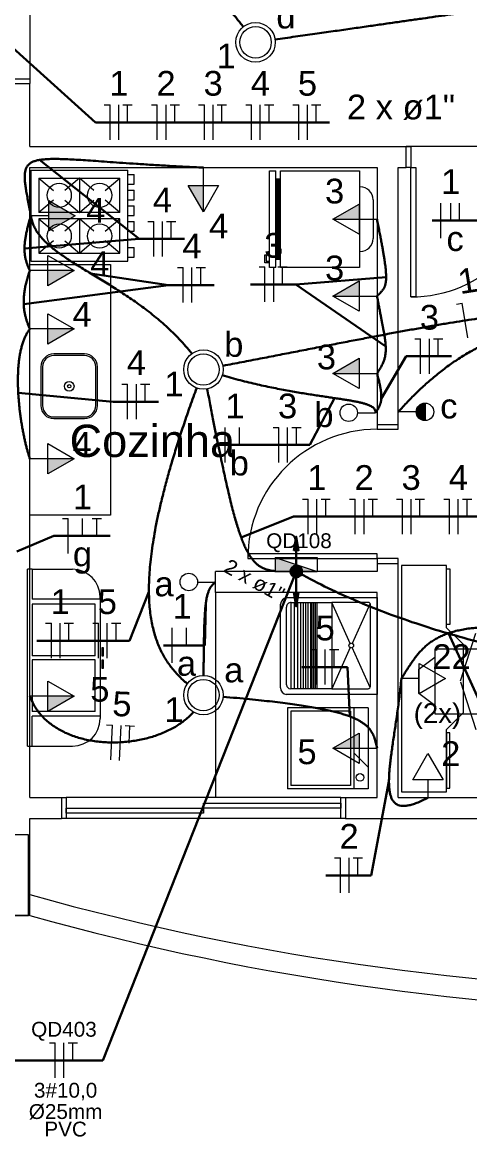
# Model space of a CAD drawing. Header units: inches. Extents: x -3 to 923, y -103 to 154.
# Drawn here: x 180.73 to 183.92, y 20.95 to 28.91 of the extents above; entities that cross this region are included whole.
import ezdxf
from ezdxf.enums import TextEntityAlignment as Align

# ---------------------------------------------------------------- set-up
doc = ezdxf.new("R2010")
doc.units = ezdxf.units.IN
doc.header["$LTSCALE"] = 10
doc.header["$MEASUREMENT"] = 0
for name, color, linetype, lineweight in [('BASE', 8, 'Continuous', 5), ('EL-Condutos', 4, 'Continuous', 30), ('EL-Fios', 9, 'Continuous', 20), ('EL-Pontos', 9, 'Continuous', 20), ('EL-Textos condutos', 7, 'Continuous', 20), ('EL-Textos fios', 2, 'Continuous', 30), ('EL-Textos pontos', 2, 'Continuous', 30), ('MOVEIS', 9, 'Continuous', 20), ('P-SIMBOL', 5, 'Continuous', 20), ('TEXTO', 2, 'Continuous', 20)]:
    doc.layers.add(name, color=color, linetype=linetype, lineweight=lineweight)
doc.styles.add('Arial', font='arial.ttf')
doc.dimstyles.get("Standard").update_dxf_attribs({"dimtxt": 0.18, "dimasz": 0.18, "dimexe": 0.18, "dimexo": 0.0625, "dimgap": 0.09, "dimtad": 0, "dimtih": 1, "dimtoh": 1, "dimdec": 4, "dimzin": 0, "dimdsep": 46, "dimtxsty": 'Standard', "dimcen": 0.09, "dimadec": 0, "dimazin": 0, "dimtfac": 1, "dimtdec": 4, "dimtofl": 0, "dimtmove": 0, "dimatfit": 3, "dimfxl": 0, "dimtolj": 1, "dimtzin": 0, "dimarcsym": 0})

msp = doc.modelspace()

# ---------------------------------------------------------------- hatches: boundary and pattern name
at = {"layer": 'P-SIMBOL', "linetype": 'Continuous'}
for points in [[(182.0205, 27.7443), (182.0205, 27.5568), (181.9123, 27.7443)], [(180.9153, 27.4208), (181.1028, 27.529), (180.9153, 27.6373)], [(183.1328, 27.504), (182.9453, 27.504), (183.1328, 27.6123)], [(180.9083, 27.1371), (181.0958, 27.1371), (180.9083, 27.0289)], [(183.1328, 26.955), (182.9453, 26.955), (183.1328, 27.0633)], [(180.9083, 26.7204), (181.0958, 26.7204), (180.9083, 26.6121)], [(183.1328, 26.4028), (182.9453, 26.4028), (183.1328, 26.5111)], [(183.6037, 26.1903), (183.6037, 26.1278), (183.5412, 26.1278), (183.5417, 26.1375), (183.5472, 26.1545), (183.5532, 26.165), (183.5602, 26.173), (183.5707, 26.181), (183.5837, 26.1871), (183.5967, 26.19), (183.6037, 26.1898)], [(183.6037, 26.0653), (183.6037, 26.1278), (183.5412, 26.1278), (183.5417, 26.1182), (183.5472, 26.1012), (183.5532, 26.0907), (183.5602, 26.0827), (183.5707, 26.0747), (183.5837, 26.0686), (183.5967, 26.0657), (183.6037, 26.0659)], [(180.9083, 25.7936), (181.0958, 25.7936), (180.9083, 25.6853)], [(182.5333, 25.0876), (182.5333, 24.9878), (182.8342, 24.9878)], [(180.9083, 24.0965), (181.0958, 24.0965), (180.9083, 23.9882)], [(183.1328, 23.7253), (182.9453, 23.7253), (183.1328, 23.8335)]]:
    msp.add_hatch(color=256, dxfattribs=at).paths.add_polyline_path(points)

# ---------------------------------------------------------------- linework, layer by layer
at = {"layer": 'BASE'}
for p, q in [((180.7803, 29.4648), (180.7803, 28.4723)), ((180.6303, 28.4723), (180.7803, 28.4723)), ((180.7803, 28.0223), (180.7803, 28.4723)), ((180.7803, 28.0223), (183.4688, 28.0223)), ((184.4608, 28.0223), (183.4688, 28.0223)), ((183.4688, 27.8723), (183.4688, 28.0223)), ((180.7803, 27.8723), (183.2608, 27.8723)), ((180.7803, 23.3728), (180.7803, 27.8723)), ((183.2608, 27.8723), (183.2608, 26.0378)), ((183.4108, 27.8723), (183.4688, 27.8723)), ((183.4108, 26.0378), (183.4108, 27.8723)), ((183.2608, 26.0378), (183.4108, 26.0378)), ((183.2608, 25.0458), (183.2608, 24.9878)), ((183.2608, 25.0458), (183.4108, 25.0458)), ((183.4108, 23.3728), (183.4108, 25.0458)), ((183.2608, 24.9878), (182.1073, 24.9878)), ((182.1073, 24.8378), (182.1073, 24.9878)), ((182.1073, 24.8378), (182.1073, 23.3728)), ((183.2608, 24.8378), (182.1073, 24.8378)), ((183.2608, 23.3728), (183.2608, 24.8378)), ((180.7803, 23.3728), (181.0053, 23.3728)), ((181.0053, 23.3728), (181.0053, 23.2228)), ((183.0358, 23.3728), (183.2608, 23.3728)), ((183.0358, 23.3728), (183.0358, 23.2228)), ((183.4108, 23.3728), (184.0108, 23.3728)), ((180.7803, 22.5303), (180.7803, 23.2228)), ((180.7803, 23.2228), (181.0053, 23.2228)), ((183.0358, 23.2228), (184.0108, 23.2228)), ((180.7803, 22.5303), (180.4633, 22.5303))]:
    msp.add_line(p, q, dxfattribs=at)
at = {"layer": 'BASE', "linetype": 'Continuous'}
for p, q in [((183.0013, 23.3728), (181.0398, 23.3728)), ((183.0013, 23.2228), (181.0398, 23.2228))]:
    msp.add_line(p, q, dxfattribs=at)
for points in [[(180.6303, 28.4723), (180.6303, 28.5068), (180.7803, 28.5068), (180.7803, 28.4723)], [(183.4688, 28.0223), (183.5033, 28.0223), (183.5033, 27.8723), (183.4688, 27.8723)], [(183.2608, 26.0378), (183.2608, 26.0033), (183.4108, 26.0033), (183.4108, 26.0378)], [(183.4108, 25.0458), (183.4108, 25.0803), (183.2608, 25.0803), (183.2608, 25.0458)], [(181.0053, 23.3728), (181.0398, 23.3728), (181.0398, 23.2228), (181.0053, 23.2228)], [(183.0358, 23.2228), (183.0013, 23.2228), (183.0013, 23.3728), (183.0358, 23.3728)]]:
    msp.add_lwpolyline(points, dxfattribs=at)
for points in [[(183.5033, 27.8723), (183.5378, 27.8723), (183.5378, 26.9493), (183.5033, 26.9493), (183.5033, 27.8723), (183.5033, 27.8723)], [(183.2608, 25.0803), (183.2608, 25.1148), (182.3378, 25.1148), (182.3378, 25.0803), (183.2608, 25.0803), (183.2608, 25.0803)], [(183.0013, 23.2978), (182.0208, 23.2978), (182.0208, 23.3323), (183.0013, 23.3323), (183.0013, 23.2978), (183.0013, 23.2978)], [(182.0208, 23.2628), (181.0398, 23.2628), (181.0398, 23.2978), (182.0208, 23.2978), (182.0208, 23.2628), (182.0208, 23.2628)]]:
    msp.add_lwpolyline(points, close=True, dxfattribs=at)
at = {"layer": 'BASE'}
msp.add_lwpolyline([(180.6308, 22.5303), (180.7003, 22.5303), (180.7693, 22.5303), (180.7693, 22.8188), (180.7693, 23.1073), (180.7003, 23.1073), (180.6308, 23.1073), (180.6308, 22.8188), (180.6308, 22.5303), (180.6308, 22.5303)], close=True, dxfattribs=at)
at = {"layer": 'BASE', "linetype": 'Continuous'}
for centre, start, end in [((183.5033, 27.8723), 270, 0), ((183.2608, 25.0803), 90, 180)]:
    msp.add_arc(centre, 0.923, start, end, dxfattribs=at)
at = {"layer": 'BASE'}
for centre, radius in [((185.8223, 40.6958), 18.7078), ((185.8223, 40.5463), 18.708)]:
    msp.add_arc(centre, radius, 254.364, 285.636, dxfattribs=at)
at = {"layer": 'EL-Condutos'}
for q in [(182.6838, 25.2378), (182.6838, 24.7378)]:
    msp.add_line((182.6838, 24.9878), q, dxfattribs=at)
at = {"layer": 'EL-Condutos', "const_width": 0.0417}
msp.add_lwpolyline([(182.7046, 24.9878, 1), (182.6629, 24.9878, 1)], format="xyb", close=True, dxfattribs=at)
msp.add_lwpolyline([(182.7046, 24.9878, 1), (182.6629, 24.9878, 1)], format="xyb", close=True, dxfattribs=at)
at = {"layer": 'EL-Condutos'}
msp.add_circle((182.6838, 24.9878), 0.0417, dxfattribs=at)
msp.add_circle((182.6838, 24.9878), 0.0417, dxfattribs=at)
at = {"layer": 'EL-Condutos', "linetype": 'Continuous'}
for points in [[(182.3053, 28.8776), (182.2827, 28.9061), (182.2613, 28.933), (182.2411, 28.9585), (182.2219, 28.9826), (182.2037, 29.0056), (182.1863, 29.0275), (182.1696, 29.0485), (182.1536, 29.0687), (182.1381, 29.0882), (182.1231, 29.1071), (182.1085, 29.1255), (182.0941, 29.1437), (182.0799, 29.1616), (182.0657, 29.1795), (182.0515, 29.1973), (182.0372, 29.2154), (182.0226, 29.2337), (182.0077, 29.2525), (181.9924, 29.2717), (181.9766, 29.2917), (181.9602, 29.3124), (181.943, 29.334), (181.9251, 29.3566), (181.9062, 29.3803), (181.8864, 29.4053), (181.8654, 29.4317), (181.8433, 29.4596), (181.8198, 29.4892), (181.795, 29.5204), (181.7687, 29.5536)], [(182.5308, 28.7867), (182.678, 28.8077), (182.8163, 28.8274), (182.9463, 28.8459), (183.0687, 28.8634), (183.1841, 28.8798), (183.2931, 28.8954), (183.3963, 28.9101), (183.4945, 28.9241), (183.5883, 28.9375), (183.6782, 28.9503), (183.7649, 28.9626), (183.8491, 28.9746), (183.9314, 28.9864), (184.0124, 28.9979), (184.0928, 29.0094), (184.1731, 29.0208), (184.2542, 29.0324), (184.3364, 29.0441), (184.4206, 29.0561), (184.5074, 29.0685), (184.5973, 29.0813), (184.691, 29.0947), (184.7892, 29.1087), (184.8925, 29.1234), (185.0015, 29.1389), (185.1169, 29.1554), (185.2392, 29.1728), (185.3692, 29.1913), (185.5075, 29.2111), (185.6547, 29.232)], [(180.7873, 27.529), (180.7775, 27.581), (180.7683, 27.6286), (180.7602, 27.6721), (180.7533, 27.7115), (180.748, 27.747), (180.7446, 27.7789), (180.7434, 27.8072), (180.7447, 27.8322), (180.7488, 27.8539), (180.756, 27.8727), (180.7666, 27.8886), (180.781, 27.9019), (180.7993, 27.9126), (180.822, 27.9209), (180.8493, 27.9271), (180.8815, 27.9313), (180.919, 27.9336), (180.962, 27.9343), (181.0109, 27.9334), (181.0659, 27.9312), (181.1273, 27.9278), (181.1955, 27.9234), (181.2707, 27.9182), (181.3533, 27.9123), (181.4436, 27.9059), (181.5418, 27.8992), (181.6484, 27.8923), (181.7634, 27.8854), (181.8874, 27.8787), (182.0205, 27.8723)], [(180.7803, 27.1371), (180.7753, 27.1477), (180.7707, 27.1581), (180.7664, 27.1684), (180.7625, 27.1786), (180.7588, 27.1888), (180.7555, 27.199), (180.7526, 27.2091), (180.75, 27.2194), (180.7477, 27.2297), (180.7458, 27.2401), (180.7443, 27.2507), (180.7431, 27.2615), (180.7423, 27.2725), (180.7418, 27.2838), (180.7418, 27.2954), (180.7421, 27.3074), (180.7427, 27.3197), (180.7438, 27.3324), (180.7452, 27.3455), (180.747, 27.3591), (180.7492, 27.3732), (180.7518, 27.3879), (180.7548, 27.4032), (180.7582, 27.419), (180.762, 27.4355), (180.7663, 27.4527), (180.7709, 27.4706), (180.7759, 27.4893), (180.7814, 27.5087), (180.7873, 27.529)], [(181.9371, 26.5448), (181.8934, 26.5972), (181.8482, 26.6468), (181.8017, 26.694), (181.7541, 26.7389), (181.7057, 26.7814), (181.6566, 26.822), (181.607, 26.8605), (181.5571, 26.8973), (181.5071, 26.9324), (181.4572, 26.9659), (181.4077, 26.9981), (181.3586, 27.029), (181.3103, 27.0588), (181.2628, 27.0876), (181.2164, 27.1156), (181.1714, 27.1429), (181.1278, 27.1696), (181.0859, 27.1959), (181.046, 27.2219), (181.0081, 27.2478), (180.9724, 27.2736), (180.9393, 27.2996), (180.9088, 27.3259), (180.8813, 27.3526), (180.8568, 27.3798), (180.8355, 27.4077), (180.8178, 27.4365), (180.8037, 27.4662), (180.7934, 27.497), (180.7873, 27.529)], [(183.2608, 26.955), (183.269, 26.9626), (183.2767, 26.9698), (183.2838, 26.9769), (183.2904, 26.984), (183.2964, 26.9911), (183.3019, 26.9984), (183.3068, 27.0059), (183.3112, 27.0138), (183.315, 27.0222), (183.3182, 27.0312), (183.3209, 27.041), (183.323, 27.0515), (183.3245, 27.0629), (183.3255, 27.0754), (183.3259, 27.0891), (183.3257, 27.1039), (183.3249, 27.1202), (183.3236, 27.1379), (183.3217, 27.1571), (183.3191, 27.1781), (183.316, 27.2008), (183.3123, 27.2255), (183.308, 27.2521), (183.303, 27.2809), (183.2975, 27.3119), (183.2914, 27.3452), (183.2847, 27.381), (183.2773, 27.4193), (183.2694, 27.4603), (183.2608, 27.504)], [(180.7803, 26.7204), (180.7756, 26.731), (180.771, 26.7418), (180.7667, 26.7526), (180.7626, 26.7637), (180.7588, 26.7748), (180.7552, 26.7862), (180.7519, 26.7977), (180.7488, 26.8094), (180.7461, 26.8213), (180.7437, 26.8334), (180.7415, 26.8457), (180.7397, 26.8583), (180.7383, 26.8711), (180.7372, 26.8841), (180.7365, 26.8974), (180.7362, 26.9111), (180.7363, 26.9249), (180.7368, 26.9391), (180.7378, 26.9537), (180.7391, 26.9685), (180.741, 26.9837), (180.7433, 26.9992), (180.7461, 27.015), (180.7494, 27.0313), (180.7532, 27.0479), (180.7575, 27.0649), (180.7623, 27.0823), (180.7678, 27.1002), (180.7737, 27.1184), (180.7803, 27.1371)], [(183.2608, 26.4028), (183.2701, 26.4167), (183.2785, 26.43), (183.2862, 26.4429), (183.2931, 26.4553), (183.2992, 26.4674), (183.3046, 26.4794), (183.3093, 26.4912), (183.3132, 26.5031), (183.3165, 26.515), (183.3191, 26.5271), (183.3211, 26.5395), (183.3224, 26.5522), (183.3232, 26.5655), (183.3233, 26.5793), (183.3229, 26.5937), (183.3219, 26.6089), (183.3204, 26.625), (183.3183, 26.642), (183.3158, 26.6601), (183.3128, 26.6793), (183.3093, 26.6997), (183.3055, 26.7215), (183.3011, 26.7447), (183.2964, 26.7694), (183.2913, 26.7957), (183.2859, 26.8238), (183.2801, 26.8536), (183.2739, 26.8854), (183.2675, 26.9192), (183.2608, 26.955)], [(182.1614, 26.457), (182.2946, 26.4827), (182.4251, 26.5079), (182.5527, 26.5328), (182.6775, 26.5571), (182.7993, 26.5808), (182.9183, 26.6039), (183.0343, 26.6264), (183.1472, 26.648), (183.2571, 26.6689), (183.364, 26.689), (183.4677, 26.7081), (183.5682, 26.7262), (183.6655, 26.7433), (183.7595, 26.7594), (183.8503, 26.7743), (183.9377, 26.7879), (184.0218, 26.8004), (184.1024, 26.8115), (184.1796, 26.8212), (184.2534, 26.8295), (184.3235, 26.8363), (184.3902, 26.8416), (184.4532, 26.8453), (184.5125, 26.8473), (184.5682, 26.8476), (184.6202, 26.8461), (184.6684, 26.8428), (184.7127, 26.8376), (184.7533, 26.8305), (184.7899, 26.8213)], [(184.7695, 26.7582), (184.709, 26.7596), (184.6497, 26.759), (184.5917, 26.7563), (184.5349, 26.7517), (184.4792, 26.7452), (184.4248, 26.7369), (184.3714, 26.7268), (184.3192, 26.7149), (184.2681, 26.7014), (184.2181, 26.6863), (184.1692, 26.6696), (184.1212, 26.6515), (184.0743, 26.6318), (184.0284, 26.6108), (183.9835, 26.5884), (183.9396, 26.5647), (183.8965, 26.5398), (183.8544, 26.5137), (183.8132, 26.4864), (183.7728, 26.4581), (183.7333, 26.4288), (183.6947, 26.3985), (183.6568, 26.3673), (183.6197, 26.3352), (183.5834, 26.3024), (183.5479, 26.2687), (183.513, 26.2344), (183.4789, 26.1995), (183.4455, 26.1639), (183.4127, 26.1278)], [(180.7803, 25.7936), (180.7731, 25.8153), (180.766, 25.8389), (180.7589, 25.8645), (180.7519, 25.8917), (180.7451, 25.9206), (180.7385, 25.9508), (180.7321, 25.9824), (180.7261, 26.015), (180.7205, 26.0487), (180.7152, 26.0832), (180.7105, 26.1183), (180.7062, 26.1541), (180.7026, 26.1902), (180.6996, 26.2265), (180.6973, 26.2629), (180.6957, 26.2993), (180.6949, 26.3355), (180.6949, 26.3714), (180.6959, 26.4067), (180.6978, 26.4414), (180.7006, 26.4753), (180.7046, 26.5083), (180.7096, 26.5401), (180.7158, 26.5708), (180.7232, 26.6), (180.7319, 26.6278), (180.7419, 26.6538), (180.7533, 26.678), (180.766, 26.7003), (180.7803, 26.7204)], [(182.1546, 26.3888), (182.2198, 26.3705), (182.2836, 26.3536), (182.3458, 26.3381), (182.4065, 26.3238), (182.4655, 26.3107), (182.5228, 26.2988), (182.5783, 26.2878), (182.6321, 26.2778), (182.684, 26.2687), (182.734, 26.2603), (182.782, 26.2526), (182.828, 26.2455), (182.872, 26.2389), (182.9138, 26.2327), (182.9534, 26.2269), (182.9908, 26.2213), (183.0259, 26.2158), (183.0587, 26.2105), (183.0891, 26.2052), (183.117, 26.1997), (183.1425, 26.1941), (183.1653, 26.1882), (183.1856, 26.182), (183.2032, 26.1753), (183.2181, 26.1682), (183.2302, 26.1604), (183.2395, 26.1519), (183.2459, 26.1427), (183.2494, 26.1326), (183.2499, 26.1215)], [(183.2499, 26.1215), (183.2545, 26.1281), (183.2588, 26.1344), (183.2629, 26.1407), (183.2668, 26.1469), (183.2704, 26.153), (183.2737, 26.1591), (183.2768, 26.1653), (183.2796, 26.1715), (183.2821, 26.1778), (183.2843, 26.1843), (183.2863, 26.1909), (183.2879, 26.1978), (183.2893, 26.2049), (183.2903, 26.2124), (183.2911, 26.2201), (183.2915, 26.2283), (183.2916, 26.2368), (183.2913, 26.2458), (183.2908, 26.2553), (183.2899, 26.2653), (183.2886, 26.2759), (183.287, 26.2871), (183.285, 26.2989), (183.2827, 26.3114), (183.28, 26.3246), (183.2769, 26.3386), (183.2735, 26.3534), (183.2696, 26.369), (183.2654, 26.3854), (183.2608, 26.4028)], [(181.9722, 26.2999), (181.9251, 26.1686), (181.8819, 26.0427), (181.8423, 25.9222), (181.8064, 25.8068), (181.7741, 25.6966), (181.7453, 25.5913), (181.7199, 25.4907), (181.6979, 25.3949), (181.6791, 25.3036), (181.6636, 25.2166), (181.6511, 25.1339), (181.6417, 25.0553), (181.6352, 24.9807), (181.6317, 24.9099), (181.6309, 24.8429), (181.6329, 24.7794), (181.6375, 24.7193), (181.6447, 24.6625), (181.6544, 24.6088), (181.6666, 24.5582), (181.6811, 24.5104), (181.6978, 24.4654), (181.7168, 24.4229), (181.7379, 24.3829), (181.761, 24.3453), (181.7861, 24.3098), (181.8131, 24.2764), (181.8419, 24.2449), (181.8724, 24.2152), (181.9046, 24.1871)], [(182.0473, 26.2908), (182.0685, 26.1816), (182.0886, 26.0788), (182.1078, 25.982), (182.1262, 25.8911), (182.1437, 25.806), (182.1606, 25.7263), (182.1767, 25.652), (182.1923, 25.5828), (182.2074, 25.5186), (182.2221, 25.4592), (182.2364, 25.4044), (182.2504, 25.354), (182.2642, 25.3078), (182.2778, 25.2657), (182.2914, 25.2274), (182.3049, 25.1928), (182.3185, 25.1617), (182.3322, 25.1339), (182.3462, 25.1092), (182.3604, 25.0875), (182.375, 25.0685), (182.39, 25.052), (182.4055, 25.038), (182.4215, 25.0261), (182.4382, 25.0163), (182.4556, 25.0082), (182.4738, 25.0019), (182.4928, 24.9969), (182.5127, 24.9933), (182.5336, 24.9907)], [(182.0214, 24.2461), (182.0218, 24.2975), (182.0222, 24.3459), (182.0227, 24.3915), (182.0232, 24.4344), (182.0237, 24.4747), (182.0244, 24.5124), (182.0252, 24.5477), (182.0261, 24.5807), (182.0271, 24.6115), (182.0283, 24.6401), (182.0297, 24.6667), (182.0312, 24.6913), (182.0329, 24.7141), (182.0349, 24.7352), (182.037, 24.7546), (182.0394, 24.7724), (182.0421, 24.7888), (182.045, 24.8038), (182.0482, 24.8176), (182.0517, 24.8301), (182.0556, 24.8416), (182.0597, 24.8522), (182.0642, 24.8618), (182.0691, 24.8707), (182.0744, 24.8788), (182.08, 24.8864), (182.086, 24.8935), (182.0925, 24.9002), (182.0994, 24.9066), (182.1068, 24.9128)], [(187.8298, 23.8206), (187.8334, 23.8622), (187.8151, 23.8988), (187.7758, 23.9309), (187.7166, 23.959), (187.6387, 23.9837), (187.543, 24.0054), (187.4306, 24.0247), (187.3025, 24.0421), (187.1599, 24.058), (187.0039, 24.0731), (186.8353, 24.0879), (186.6555, 24.1028), (186.4653, 24.1184), (186.2658, 24.1351), (186.0582, 24.1536), (185.8434, 24.1743), (185.6226, 24.1978), (185.3968, 24.2245), (185.167, 24.255), (184.9344, 24.2898), (184.7, 24.3294), (184.4648, 24.3743), (184.2299, 24.4251), (183.9964, 24.4822), (183.7653, 24.5463), (183.5378, 24.6177), (183.3148, 24.697), (183.0974, 24.7848), (182.8867, 24.8816), (182.6838, 24.9878)], [(184.7716, 24.5219), (184.6676, 24.5387), (184.57, 24.5531), (184.4784, 24.5651), (184.3927, 24.5748), (184.3126, 24.5822), (184.2379, 24.5874), (184.1683, 24.5904), (184.1036, 24.5914), (184.0435, 24.5904), (183.9879, 24.5875), (183.9364, 24.5826), (183.8889, 24.576), (183.8451, 24.5676), (183.8047, 24.5576), (183.7676, 24.5459), (183.7334, 24.5327), (183.702, 24.5181), (183.6731, 24.502), (183.6464, 24.4845), (183.6218, 24.4658), (183.599, 24.4459), (183.5777, 24.4248), (183.5578, 24.4026), (183.5389, 24.3794), (183.5208, 24.3553), (183.5034, 24.3302), (183.4863, 24.3044), (183.4693, 24.2778), (183.4522, 24.2505), (183.4348, 24.2225)], [(183.6243, 23.3723), (183.5829, 23.3515), (183.5455, 23.3354), (183.5119, 23.3238), (183.482, 23.3167), (183.4556, 23.3137), (183.4325, 23.3149), (183.4126, 23.3201), (183.3957, 23.3291), (183.3815, 23.3418), (183.37, 23.3581), (183.361, 23.3779), (183.3543, 23.4009), (183.3497, 23.4271), (183.3471, 23.4563), (183.3463, 23.4884), (183.3471, 23.5232), (183.3494, 23.5606), (183.353, 23.6005), (183.3577, 23.6428), (183.3633, 23.6872), (183.3697, 23.7338), (183.3768, 23.7822), (183.3842, 23.8324), (183.392, 23.8843), (183.3999, 23.9377), (183.4076, 23.9924), (183.4152, 24.0484), (183.4224, 24.1056), (183.4289, 24.1636), (183.4348, 24.2225)], [(180.7803, 24.0965), (180.7982, 24.0553), (180.8197, 24.0171), (180.8447, 23.9817), (180.8729, 23.9491), (180.904, 23.9194), (180.9379, 23.8924), (180.9742, 23.8681), (181.0128, 23.8466), (181.0534, 23.8277), (181.0958, 23.8114), (181.1397, 23.7977), (181.1849, 23.7866), (181.2312, 23.778), (181.2782, 23.7718), (181.3259, 23.7682), (181.3739, 23.7669), (181.422, 23.768), (181.4699, 23.7715), (181.5175, 23.7773), (181.5645, 23.7853), (181.6106, 23.7956), (181.6556, 23.8081), (181.6993, 23.8228), (181.7415, 23.8396), (181.7818, 23.8585), (181.8201, 23.8794), (181.8562, 23.9024), (181.8897, 23.9274), (181.9204, 23.9544), (181.9482, 23.9832)], [(182.1619, 24.0932), (182.2585, 24.0845), (182.3492, 24.0758), (182.434, 24.0671), (182.5133, 24.0584), (182.5871, 24.0495), (182.6558, 24.0405), (182.7194, 24.0314), (182.7782, 24.0222), (182.8325, 24.0127), (182.8823, 24.0031), (182.9279, 23.9932), (182.9695, 23.983), (183.0073, 23.9726), (183.0415, 23.9618), (183.0723, 23.9507), (183.0999, 23.9392), (183.1244, 23.9273), (183.1462, 23.915), (183.1653, 23.9023), (183.1821, 23.8891), (183.1966, 23.8754), (183.2091, 23.8611), (183.2198, 23.8463), (183.2289, 23.831), (183.2366, 23.815), (183.243, 23.7984), (183.2485, 23.7812), (183.2531, 23.7633), (183.2572, 23.7446), (183.2608, 23.7253)]]:
    msp.add_spline(points, degree=3, dxfattribs=at)
at = {"layer": 'EL-Fios', "color": 5}
for p, q in [((181.3123, 28.3206), (181.354, 28.3206)), ((181.354, 28.0706), (181.354, 28.3206)), ((181.4165, 28.0706), (181.4165, 28.3206)), ((181.4457, 28.3206), (181.5124, 28.3206)), ((181.479, 28.1956), (181.479, 28.3206)), ((181.6491, 28.3206), (181.6908, 28.3206)), ((181.6908, 28.0706), (181.6908, 28.3206)), ((181.7533, 28.0706), (181.7533, 28.3206)), ((181.7825, 28.3206), (181.8492, 28.3206)), ((181.8158, 28.1956), (181.8158, 28.3206)), ((181.9859, 28.3206), (182.0276, 28.3206)), ((182.0276, 28.0706), (182.0276, 28.3206)), ((182.0901, 28.0706), (182.0901, 28.3206)), ((182.1193, 28.3206), (182.1859, 28.3206)), ((182.1526, 28.1956), (182.1526, 28.3206)), ((182.3227, 28.3206), (182.3644, 28.3206)), ((182.3644, 28.0706), (182.3644, 28.3206)), ((182.4269, 28.0706), (182.4269, 28.3206)), ((182.4561, 28.3206), (182.5227, 28.3206)), ((182.4894, 28.1956), (182.4894, 28.3206)), ((182.6595, 28.3206), (182.7012, 28.3206)), ((182.7012, 28.0706), (182.7012, 28.3206)), ((182.7637, 28.0706), (182.7637, 28.3206)), ((182.7929, 28.3206), (182.8595, 28.3206)), ((182.8262, 28.1956), (182.8262, 28.3206)), ((183.7171, 27.3686), (183.7171, 27.6186)), ((183.7877, 27.4936), (183.7877, 27.6186)), ((183.8502, 27.4936), (183.8502, 27.6186)), ((181.6235, 27.4878), (181.6651, 27.4878)), ((181.6235, 27.4878), (181.6651, 27.4878)), ((181.6651, 27.2378), (181.6651, 27.4878)), ((181.6651, 27.2378), (181.6651, 27.4878)), ((181.7276, 27.2378), (181.7276, 27.4878)), ((181.7276, 27.2378), (181.7276, 27.4878)), ((181.7568, 27.4878), (181.8235, 27.4878)), ((181.7568, 27.4878), (181.8235, 27.4878)), ((181.7901, 27.3628), (181.7901, 27.4878)), ((181.7901, 27.3628), (181.7901, 27.4878)), ((181.8343, 27.1586), (181.8759, 27.1586)), ((181.8343, 27.1586), (181.8759, 27.1586)), ((181.8759, 26.9086), (181.8759, 27.1586)), ((181.8759, 26.9086), (181.8759, 27.1586)), ((181.9384, 26.9086), (181.9384, 27.1586)), ((181.9384, 26.9086), (181.9384, 27.1586)), ((181.9676, 27.1586), (182.0343, 27.1586)), ((181.9676, 27.1586), (182.0343, 27.1586)), ((182.0009, 27.0336), (182.0009, 27.1586)), ((182.0009, 27.0336), (182.0009, 27.1586)), ((182.4186, 27.1633), (182.4603, 27.1633)), ((182.4186, 27.1633), (182.4603, 27.1633)), ((182.4603, 26.9133), (182.4603, 27.1633)), ((182.4603, 26.9133), (182.4603, 27.1633)), ((182.5228, 26.9133), (182.5228, 27.1633)), ((182.5228, 26.9133), (182.5228, 27.1633)), ((182.552, 27.1633), (182.6186, 27.1633)), ((182.552, 27.1633), (182.6186, 27.1633)), ((182.5853, 27.0383), (182.5853, 27.1633)), ((182.5853, 27.0383), (182.5853, 27.1633)), ((183.8292, 26.8975), (183.8703, 26.904)), ((183.9097, 26.6572), (183.8703, 26.904)), ((183.5311, 26.6497), (183.5727, 26.6497)), ((183.5727, 26.3997), (183.5727, 26.6497)), ((183.6352, 26.3997), (183.6352, 26.6497)), ((183.6644, 26.6497), (183.7311, 26.6497)), ((183.6977, 26.5247), (183.6977, 26.6497)), ((181.437, 26.3257), (181.4787, 26.3257)), ((181.4787, 26.0757), (181.4787, 26.3257)), ((181.5412, 26.0757), (181.5412, 26.3257)), ((181.5703, 26.3257), (181.637, 26.3257)), ((181.6037, 26.2007), (181.6037, 26.3257)), ((182.1752, 25.7664), (182.1752, 26.0164)), ((182.277, 25.8914), (182.277, 26.0164)), ((182.5177, 26.0164), (182.5594, 26.0164)), ((182.5594, 25.7664), (182.5594, 26.0164)), ((182.6219, 25.7664), (182.6219, 26.0164)), ((182.6511, 26.0164), (182.7177, 26.0164)), ((182.6844, 25.8914), (182.6844, 26.0164)), ((182.7272, 25.5054), (182.7689, 25.5054)), ((182.7689, 25.2554), (182.7689, 25.5054)), ((182.8314, 25.2554), (182.8314, 25.5054)), ((182.8606, 25.5054), (182.9272, 25.5054)), ((182.8939, 25.3804), (182.8939, 25.5054)), ((183.064, 25.5054), (183.1057, 25.5054)), ((183.1057, 25.2554), (183.1057, 25.5054)), ((183.1682, 25.2554), (183.1682, 25.5054)), ((183.1974, 25.5054), (183.264, 25.5054)), ((183.2307, 25.3804), (183.2307, 25.5054)), ((183.4008, 25.5054), (183.4425, 25.5054)), ((183.4425, 25.2554), (183.4425, 25.5054)), ((183.505, 25.2554), (183.505, 25.5054)), ((183.5342, 25.5054), (183.6008, 25.5054)), ((183.5675, 25.3804), (183.5675, 25.5054)), ((183.7376, 25.5054), (183.7793, 25.5054)), ((183.7793, 25.2554), (183.7793, 25.5054)), ((183.8418, 25.2554), (183.8418, 25.5054)), ((183.871, 25.5054), (183.9376, 25.5054)), ((183.9043, 25.3804), (183.9043, 25.5054)), ((181.013, 25.3666), (181.0547, 25.3666)), ((181.0547, 25.1166), (181.0547, 25.3666)), ((181.1565, 25.2416), (181.1565, 25.3666)), ((181.225, 25.3666), (181.2917, 25.3666)), ((181.2584, 25.2416), (181.2584, 25.3666)), ((180.8926, 24.6185), (180.9343, 24.6185)), ((180.9343, 24.3685), (180.9343, 24.6185)), ((180.9968, 24.3685), (180.9968, 24.6185)), ((181.026, 24.6185), (181.0926, 24.6185)), ((181.0593, 24.4935), (181.0593, 24.6185)), ((181.2294, 24.6185), (181.2711, 24.6185)), ((181.2711, 24.3685), (181.2711, 24.6185)), ((181.3336, 24.3685), (181.3336, 24.6185)), ((181.3628, 24.6185), (181.4294, 24.6185)), ((181.3961, 24.4935), (181.3961, 24.6185)), ((181.7982, 24.3355), (181.7982, 24.5855)), ((181.9, 24.4605), (181.9, 24.5855)), ((182.7868, 24.4306), (182.8285, 24.4306)), ((182.8285, 24.1806), (182.8285, 24.4306)), ((182.891, 24.1806), (182.891, 24.4306)), ((182.9201, 24.4306), (182.9868, 24.4306)), ((182.9535, 24.3056), (182.9535, 24.4306)), ((181.3282, 23.8932), (181.3698, 23.8913)), ((181.3587, 23.6416), (181.3698, 23.8913)), ((181.4212, 23.6388), (181.4322, 23.8886)), ((181.4614, 23.8873), (181.528, 23.8843)), ((181.4891, 23.7609), (181.4947, 23.8858)), ((182.9571, 22.9427), (182.9988, 22.9427)), ((182.9988, 22.6927), (182.9988, 22.9427)), ((183.0613, 22.6927), (183.0613, 22.9427)), ((183.0904, 22.9427), (183.1571, 22.9427)), ((183.1238, 22.8177), (183.1238, 22.9427)), ((180.9196, 21.6212), (180.9613, 21.6212)), ((180.9613, 21.3712), (180.9613, 21.6212)), ((181.0238, 21.3712), (181.0238, 21.6212)), ((181.053, 21.6212), (181.1196, 21.6212)), ((181.0863, 21.4962), (181.0863, 21.6212))]:
    msp.add_line(p, q, dxfattribs=at)
at = {"layer": 'EL-Pontos', "linetype": 'Continuous'}
msp.add_circle((182.6838, 24.9878), 0.025, dxfattribs=at)
at = {"layer": 'EL-Textos fios', "color": 3}
for p, q in [((178.361, 30.7965), (181.2498, 28.1956)), ((182.922, 28.1956), (181.2498, 28.1956)), ((180.8493, 27.9271), (181.561, 27.3628)), ((184.291, 27.4936), (183.6546, 27.4936)), ((180.7418, 27.2954), (181.561, 27.3628)), ((181.561, 27.3628), (181.886, 27.3628)), ((181.561, 27.3628), (181.886, 27.3628)), ((181.214, 27.1171), (181.7718, 27.0336)), ((183.3259, 27.0891), (182.6811, 27.0383)), ((180.7365, 26.8974), (181.7718, 27.0336)), ((181.7718, 27.0336), (182.0968, 27.0336)), ((181.7718, 27.0336), (182.0968, 27.0336)), ((182.6811, 27.0383), (182.3561, 27.0383)), ((182.6811, 27.0383), (182.3561, 27.0383)), ((183.3229, 26.5937), (182.6811, 27.0383)), ((183.2911, 26.2201), (183.4686, 26.5247)), ((183.4686, 26.5247), (183.7936, 26.5247)), ((180.6973, 26.2629), (181.3745, 26.2007)), ((181.3745, 26.2007), (181.6995, 26.2007)), ((182.9561, 26.2265), (182.7802, 25.8914)), ((182.7802, 25.8914), (182.1127, 25.8914)), ((182.2902, 25.2304), (182.6647, 25.3804)), ((182.6647, 25.3804), (184.3369, 25.3804)), ((180.6863, 25.1316), (180.9505, 25.2416)), ((180.9505, 25.2416), (181.3542, 25.2416)), ((182.6838, 24.9878), (181.3024, 21.4962)), ((181.6309, 24.8416), (181.4919, 24.4935)), ((182.0366, 24.7515), (182.0307, 24.4605)), ((183.7713, 24.5472), (184.0393, 23.9611)), ((181.4919, 24.4935), (180.8301, 24.4935)), ((182.0307, 24.4605), (181.7357, 24.4605)), ((183.0493, 24.3056), (182.7243, 24.3056)), ((183.0677, 23.9525), (183.0493, 24.3056)), ((183.3463, 23.4884), (183.2196, 22.8177)), ((183.2196, 22.8177), (182.8946, 22.8177)), ((181.3024, 21.4962), (179.5921, 21.4962))]:
    msp.add_line(p, q, dxfattribs=at)
at = {"layer": 'MOVEIS'}
for p, q in [((180.7878, 27.8543), (180.7878, 27.2038)), ((180.7878, 27.8543), (181.4798, 27.8543)), ((180.8453, 27.7968), (181.4223, 27.7968)), ((180.8453, 27.7968), (180.8453, 27.5523)), ((180.8453, 27.7968), (180.9498, 27.7078)), ((181.1338, 27.7968), (181.0293, 27.7078)), ((181.1338, 27.7968), (181.1338, 27.5523)), ((181.2383, 27.7078), (181.1338, 27.7968)), ((181.3178, 27.7078), (181.4223, 27.7968)), ((181.4223, 27.5523), (181.4223, 27.7968)), ((181.4798, 27.2038), (181.4798, 27.8543)), ((181.4798, 27.8223), (181.5263, 27.8223)), ((181.5263, 27.7533), (181.5263, 27.8223)), ((182.4928, 27.8503), (182.5368, 27.8503)), ((182.4928, 27.1583), (182.4928, 27.8503)), ((182.5368, 27.1583), (182.5368, 27.8503)), ((182.5368, 27.7928), (182.5713, 27.7928)), ((182.5463, 27.2158), (182.5463, 27.7928)), ((182.5543, 27.2158), (182.5543, 27.7928)), ((182.5623, 27.2158), (182.5623, 27.7928)), ((182.5713, 27.8503), (183.1368, 27.8503)), ((182.5713, 27.1583), (182.5713, 27.8503)), ((183.1368, 27.8503), (183.1368, 27.1583)), ((181.4798, 27.7533), (181.5263, 27.7533)), ((181.4798, 27.7108), (181.5263, 27.7108)), ((181.5263, 27.6413), (181.5263, 27.7108)), ((183.1368, 27.7348), (183.1403, 27.7348)), ((180.9498, 27.6408), (180.8453, 27.5523)), ((181.0293, 27.6408), (181.1338, 27.5523)), ((181.1338, 27.5523), (181.2383, 27.6408)), ((181.4223, 27.5523), (181.3178, 27.6408)), ((181.4798, 27.6413), (181.5263, 27.6413)), ((183.2323, 27.6428), (183.2323, 27.3658)), ((181.4223, 27.5523), (180.8453, 27.5523)), ((181.4798, 27.5993), (181.5263, 27.5993)), ((181.5263, 27.5298), (181.5263, 27.5993)), ((181.4223, 27.5058), (180.8453, 27.5058)), ((180.8453, 27.5058), (180.8453, 27.2613)), ((180.8453, 27.5058), (180.9498, 27.4173)), ((181.1338, 27.5058), (181.0293, 27.4173)), ((181.1338, 27.5058), (181.1338, 27.2613)), ((181.2383, 27.4173), (181.1338, 27.5058)), ((181.3178, 27.4173), (181.4223, 27.5058)), ((181.4223, 27.2613), (181.4223, 27.5058)), ((181.4798, 27.5298), (181.5263, 27.5298)), ((181.4798, 27.4878), (181.5263, 27.4878)), ((181.5263, 27.4183), (181.5263, 27.4878)), ((181.4798, 27.4183), (181.5263, 27.4183)), ((180.9498, 27.3503), (180.8453, 27.2613)), ((181.0293, 27.3503), (181.1338, 27.2613)), ((181.1338, 27.2613), (181.2383, 27.3503)), ((181.4223, 27.2613), (181.3178, 27.3503)), ((181.4798, 27.3018), (181.5263, 27.3018)), ((181.5263, 27.2328), (181.5263, 27.3018)), ((180.8453, 27.2613), (181.4223, 27.2613)), ((181.4798, 27.2328), (181.5263, 27.2328)), ((182.4583, 27.1928), (182.4583, 27.2503)), ((182.4583, 27.2503), (182.4698, 27.2503)), ((182.4698, 27.2503), (182.4698, 27.2043)), ((183.1403, 27.2733), (183.1368, 27.2733)), ((180.7803, 27.1803), (181.3573, 27.1803)), ((180.7878, 27.2038), (181.4798, 27.2038)), ((181.3573, 27.1803), (181.3573, 25.3913)), ((182.4928, 27.1928), (182.4583, 27.1928)), ((182.4698, 27.2043), (182.4928, 27.2043)), ((182.5368, 27.1583), (182.4928, 27.1583)), ((182.5713, 27.2158), (182.5368, 27.2158)), ((183.1368, 27.1583), (182.5713, 27.1583)), ((181.1708, 26.5418), (180.9513, 26.5418)), ((181.1708, 26.5303), (180.9513, 26.5303)), ((180.8593, 26.4493), (180.8593, 26.1723)), ((180.8708, 26.4493), (180.8708, 26.1723)), ((181.2513, 26.1723), (181.2513, 26.4493)), ((181.2633, 26.1723), (181.2633, 26.4493)), ((180.9513, 26.0918), (181.1708, 26.0918)), ((180.9513, 26.0803), (181.1708, 26.0803)), ((181.3573, 25.3913), (180.7803, 25.3913)), ((180.7628, 23.7403), (180.7628, 25.0033)), ((180.7973, 25.0033), (180.7628, 25.0033)), ((180.7973, 25.0033), (180.7973, 24.7898)), ((180.7973, 25.0033), (181.0858, 25.0033)), ((183.7583, 25.0303), (183.4353, 25.0303)), ((183.4353, 25.0303), (183.4353, 23.4153)), ((183.7583, 24.5863), (183.7583, 25.0303)), ((183.7583, 24.6103), (183.7583, 25.0063)), ((183.7583, 25.0063), (183.7823, 25.0063)), ((183.7823, 25.0063), (183.7823, 24.6103)), ((181.2823, 24.7898), (180.7973, 24.7898)), ((181.2473, 24.7553), (180.7973, 24.7553)), ((180.7973, 24.7553), (180.7973, 24.3863)), ((181.2473, 24.3863), (181.2473, 24.7553)), ((181.2823, 24.7898), (181.2823, 24.8073)), ((181.2823, 24.7898), (181.2823, 23.9538)), ((182.5703, 24.1563), (182.5703, 24.7553)), ((182.6138, 24.8023), (183.2628, 24.8023)), ((182.6483, 24.1508), (182.6483, 24.7673)), ((182.6713, 24.1508), (182.6713, 24.7673)), ((182.6943, 24.1508), (182.6943, 24.7673)), ((182.7173, 24.1508), (182.7173, 24.7673)), ((182.7348, 24.1508), (182.7348, 24.7673)), ((182.7523, 24.1508), (182.7523, 24.7673)), ((182.7693, 24.1508), (182.7693, 24.7673)), ((182.7868, 24.1508), (182.7868, 24.7673)), ((182.7983, 24.1508), (182.7983, 24.7673)), ((182.8098, 24.1508), (182.8098, 24.7673)), ((182.8213, 24.1508), (182.8213, 24.7673)), ((182.8328, 24.1508), (182.8328, 24.7673)), ((183.0698, 24.4738), (182.9378, 24.7673)), ((183.2113, 24.7593), (183.0833, 24.4738)), ((183.2628, 24.8023), (183.2628, 24.1103)), ((183.7823, 24.6103), (183.7583, 24.6103)), ((183.8793, 24.4653), (183.7583, 24.5863)), ((183.8583, 24.2063), (183.9673, 24.5468)), ((183.0698, 24.4443), (182.9378, 24.1508)), ((183.2113, 24.1588), (183.0833, 24.4443)), ((183.8793, 23.9803), (183.8793, 24.4653)), ((181.2473, 24.3863), (180.7973, 24.3863)), ((181.2473, 24.3578), (180.7973, 24.3578)), ((180.7973, 24.3578), (180.7973, 23.9888)), ((181.2473, 23.9888), (181.2473, 24.3578)), ((183.8583, 24.1998), (183.9673, 23.8593)), ((183.2628, 24.1103), (182.6128, 24.1103)), ((181.2473, 23.9888), (180.7973, 23.9888)), ((183.1983, 24.0138), (182.6213, 24.0138)), ((182.6213, 24.0138), (182.6213, 23.4368)), ((183.0713, 23.9908), (182.6443, 23.9908)), ((182.6443, 23.9908), (182.6443, 23.4603)), ((183.1983, 24.0138), (183.1983, 23.4368)), ((183.7583, 23.8593), (183.8793, 23.9803)), ((180.7973, 23.7403), (180.7973, 23.9538)), ((181.2823, 23.9538), (180.7973, 23.9538)), ((181.2823, 23.9538), (181.2823, 23.9368)), ((183.7583, 23.4153), (183.7583, 23.8593)), ((183.7583, 23.8353), (183.7583, 23.4393)), ((183.7823, 23.8353), (183.7583, 23.8353)), ((183.7823, 23.4393), (183.7823, 23.8353)), ((180.7628, 23.7403), (180.7973, 23.7403)), ((180.7973, 23.7403), (181.0858, 23.7403)), ((183.1983, 23.5893), (183.0943, 23.6933)), ((183.1983, 23.4368), (182.6213, 23.4368)), ((183.0713, 23.4603), (182.6443, 23.4603)), ((183.4353, 23.4153), (183.7583, 23.4153)), ((183.7583, 23.4393), (183.7823, 23.4393))]:
    msp.add_line(p, q, dxfattribs=at)
for points in [[(182.9378, 24.7673), (182.9378, 24.1508), (182.6418, 24.1508)], [(182.6473, 24.7673), (182.9378, 24.7673)], [(182.9378, 24.7673), (182.9378, 24.1503), (183.1968, 24.1503)], [(183.1973, 24.7673), (182.9378, 24.7673)], [(182.6138, 24.1773), (182.6138, 24.7338)], [(183.2153, 24.1678), (183.2153, 24.7513)], [(183.6748, 24.0298), (183.5598, 24.1163), (183.5598, 24.2893), (183.6748, 24.3758)], [(183.0713, 23.9908), (183.0713, 23.4603)], [(183.0943, 24.0138), (183.0943, 23.4368)]]:
    msp.add_lwpolyline(points, dxfattribs=at)
for points in [[(181.2938, 24.3863), (181.3053, 24.3863), (181.3053, 24.4438), (181.2938, 24.4438), (181.2938, 24.3863), (181.2938, 24.3863)], [(181.2938, 24.2973), (181.3053, 24.2973), (181.3053, 24.3548), (181.2938, 24.3548), (181.2938, 24.2973), (181.2938, 24.2973)], [(183.6748, 24.4338), (183.6748, 23.9723), (184.0213, 23.9723), (184.0213, 24.4338), (183.6748, 24.4338), (183.6748, 24.4338)]]:
    msp.add_lwpolyline(points, close=True, dxfattribs=at)
for centre, radius in [((180.9898, 27.6743), 0.0865), ((181.2783, 27.6743), 0.0865), ((180.9898, 27.3838), 0.0865), ((181.2783, 27.3838), 0.0865), ((181.0613, 26.3108), 0.0346), ((181.0613, 26.3108), 0.0115), ((183.0768, 24.4588), 0.0162), ((183.1393, 23.5173), 0.0271)]:
    msp.add_circle(centre, radius, dxfattribs=at)
for centre, radius, start, end in [((183.1403, 27.6428), 0.0923, 0, 90), ((183.1403, 27.3658), 0.0923, 270, 0), ((180.9513, 26.4493), 0.0923, 90, 180), ((180.9513, 26.4493), 0.0808, 90, 180), ((181.1708, 26.4493), 0.0923, 0, 90), ((181.1708, 26.4493), 0.0808, 0, 90), ((180.9513, 26.1723), 0.0923, 180, 270), ((180.9513, 26.1723), 0.0808, 180, 270), ((181.1708, 26.1723), 0.0923, 270, 0), ((181.1708, 26.1723), 0.0808, 270, 0), ((181.0858, 24.8073), 0.1961, 0, 90), ((182.6263, 24.7473), 0.0562, 102.429, 171.603), ((182.6468, 24.7343), 0.0329, 87.0729, 181.067), ((183.1953, 24.7468), 0.0205, 12.1026, 83.8845), ((182.6168, 24.1563), 0.0462, 180.092, 265.528), ((182.6448, 24.1818), 0.0315, 188.11, 264.315), ((183.1943, 24.1713), 0.0212, 277.018, 350.505), ((181.0858, 23.9368), 0.1961, 270, 0)]:
    msp.add_arc(centre, radius, start, end, dxfattribs=at)
at = {"layer": 'P-SIMBOL'}
for p, q in [((182.0205, 27.7443), (182.0205, 27.8723)), ((182.0205, 27.5568), (181.9123, 27.7443)), ((181.9123, 27.7443), (182.1288, 27.7443)), ((182.0205, 27.5568), (182.0205, 27.7443)), ((182.1288, 27.7443), (182.0205, 27.5568)), ((180.9153, 27.4208), (180.9153, 27.6373)), ((180.9153, 27.6373), (181.1028, 27.529)), ((182.9453, 27.504), (183.1328, 27.6123)), ((183.1328, 27.6123), (183.1328, 27.3958)), ((180.9153, 27.529), (180.7873, 27.529)), ((181.1028, 27.529), (180.9153, 27.4208)), ((182.9453, 27.504), (183.1328, 27.504)), ((183.1328, 27.3958), (182.9453, 27.504)), ((183.1328, 27.504), (183.2608, 27.504)), ((180.9083, 27.2454), (181.0958, 27.1371)), ((180.9083, 27.0289), (180.9083, 27.2454)), ((180.9083, 27.1371), (180.7803, 27.1371)), ((181.0958, 27.1371), (180.9083, 27.1371)), ((181.0958, 27.1371), (180.9083, 27.0289)), ((182.9453, 26.955), (183.1328, 27.0633)), ((183.1328, 27.0633), (183.1328, 26.8468)), ((182.9453, 26.955), (183.1328, 26.955)), ((183.1328, 26.8468), (182.9453, 26.955)), ((183.1328, 26.955), (183.2608, 26.955)), ((180.9083, 26.8286), (181.0958, 26.7204)), ((180.9083, 26.6121), (180.9083, 26.8286)), ((180.9083, 26.7204), (180.7803, 26.7204)), ((181.0958, 26.7204), (180.9083, 26.7204)), ((181.0958, 26.7204), (180.9083, 26.6121)), ((182.9453, 26.4028), (183.1328, 26.5111)), ((183.1328, 26.5111), (183.1328, 26.2946)), ((182.9453, 26.4028), (183.1328, 26.4028)), ((183.1328, 26.2946), (182.9453, 26.4028)), ((183.1328, 26.4028), (183.2608, 26.4028)), ((183.6037, 26.1903), (183.6037, 26.0653)), ((183.1214, 26.1215), (183.2499, 26.1215)), ((183.5412, 26.1278), (183.4127, 26.1278)), ((180.9083, 25.9018), (181.0958, 25.7936)), ((180.9083, 25.6853), (180.9083, 25.9018)), ((180.9083, 25.7936), (180.7803, 25.7936)), ((181.0958, 25.7936), (180.9083, 25.7936)), ((181.0958, 25.7936), (180.9083, 25.6853)), ((182.5333, 25.0876), (182.8342, 25.0876)), ((182.5333, 25.0876), (182.5333, 24.9878)), ((182.5333, 25.0876), (182.8342, 24.9878)), ((182.8342, 25.0876), (182.8342, 24.9878)), ((181.9783, 24.9128), (182.1068, 24.9128)), ((182.5333, 24.9878), (182.8342, 24.9878)), ((183.5628, 24.1143), (183.5628, 24.3308)), ((183.5628, 24.3308), (183.7503, 24.2225)), ((180.9083, 24.2047), (181.0958, 24.0965)), ((180.9083, 23.9882), (180.9083, 24.2047)), ((183.5628, 24.2225), (183.4348, 24.2225)), ((183.7503, 24.2225), (183.5628, 24.1143)), ((180.9083, 24.0965), (180.7803, 24.0965)), ((181.0958, 24.0965), (180.9083, 24.0965)), ((181.0958, 24.0965), (180.9083, 23.9882)), ((182.9453, 23.7253), (183.1328, 23.8335)), ((183.1328, 23.8335), (183.1328, 23.617)), ((182.9453, 23.7253), (183.1328, 23.7253)), ((183.1328, 23.617), (182.9453, 23.7253)), ((183.1328, 23.7253), (183.2608, 23.7253)), ((183.516, 23.5003), (183.6243, 23.6878)), ((183.6243, 23.6878), (183.7325, 23.5003)), ((183.7325, 23.5003), (183.516, 23.5003)), ((183.6243, 23.5003), (183.6243, 23.3723))]:
    msp.add_line(p, q, dxfattribs=at)
for centre, radius in [((182.393, 28.7671), 0.1412), ((182.393, 28.7671), 0.1125), ((182.0205, 26.43), 0.1412), ((182.0205, 26.43), 0.1125), ((183.6037, 26.1278), 0.0625), ((183.0589, 26.1215), 0.0625), ((181.9158, 24.9128), 0.0625), ((182.0205, 24.105), 0.1412), ((182.0205, 24.105), 0.1125)]:
    msp.add_circle(centre, radius, dxfattribs=at)

# ---------------------------------------------------------------- texts
at = {"layer": 'EL-Textos condutos', "color": 2, "style": 'Arial'}
msp.add_text('2 x ø1"', height=0.1059, rotation=331.2058, dxfattribs=at).set_placement((182.3433, 24.8513), align=Align.BOTTOM_CENTER)
at = {"layer": 'EL-Textos fios', "color": 3, "style": 'Arial'}
for s, p in [('1', (181.4164, 28.3331)), ('2', (181.7534, 28.3331)), ('3', (182.0899, 28.3331)), ('4', (182.4269, 28.3331)), ('5', (182.7639, 28.3331)), ('1', (183.7878, 27.6308)), ('4', (181.7278, 27.5003)), ('4', (181.7278, 27.5003)), ('4', (181.9383, 27.1708)), ('4', (181.9383, 27.1708)), ('3', (182.5228, 27.1758)), ('3', (182.5228, 27.1758)), ('c', (183.8188, 27.2238)), ('3', (183.6353, 26.6623)), ('4', (181.5413, 26.3383)), ('1', (182.2458, 26.0288)), ('3', (182.6218, 26.0288)), ('b', (182.2768, 25.6213)), ('1', (182.8313, 25.5178)), ('2', (183.1683, 25.5178)), ('3', (183.5048, 25.5178)), ('4', (183.8418, 25.5178)), ('1', (181.1563, 25.3788)), ('g', (181.1563, 24.9713)), ('1', (180.9968, 24.6308)), ('5', (181.3338, 24.6308)), ('1', (181.8688, 24.5978)), ('5', (182.8908, 24.4428)), ('a', (181.8998, 24.1903)), ('2', (183.0613, 22.9553))]:
    msp.add_text(s, height=0.1765, dxfattribs=at).set_placement(p, align=Align.BOTTOM_CENTER)
msp.add_text('2 x ø1"', height=0.1765, dxfattribs=at).set_placement((183.8183, 28.164), align=Align.BOTTOM_RIGHT)
for s, rotation, p in [('1', 9.055, (183.9303, 26.9263)), ('5', 357.462, (181.4328, 23.9008))]:
    msp.add_text(s, height=0.1765, rotation=rotation, dxfattribs=at).set_placement(p, align=Align.BOTTOM_CENTER)
at = {"layer": 'EL-Textos pontos', "color": 2, "style": 'Arial'}
for s, p in [('3', (182.9578, 27.5633)), ('4', (181.2508, 27.4258)), ('4', (182.1288, 27.3138)), ('4', (181.2803, 27.0458)), ('3', (182.9578, 27.0143)), ('4', (181.1533, 26.6828)), ('b', (182.2373, 26.4683)), ('3', (182.8993, 26.3788)), ('1', (181.8103, 26.1858)), ('4', (181.1533, 25.7558)), ('22', (183.7933, 24.2388)), ('a', (182.2373, 24.1433)), ('5', (181.2803, 24.0053)), ('1', (181.8103, 23.8608)), ('5', (182.7608, 23.5588)), ('2', (183.7878, 23.5463))]:
    msp.add_text(s, height=0.1765, dxfattribs=at).set_placement(p, align=Align.BOTTOM_CENTER)
for s, p in [('b', (182.9503, 25.9663)), ('a', (181.8073, 24.7578))]:
    msp.add_text(s, height=0.1765, dxfattribs=at).set_placement(p, align=Align.BOTTOM_RIGHT)
for s, height, p in [('c', 0.1765, (183.7123, 26.0278)), ('QD108', 0.1059, (182.4688, 25.1228))]:
    msp.add_text(s, height=height, dxfattribs=at).set_placement(p, align=Align.BOTTOM_LEFT)
at = {"layer": 'EL-Textos pontos', "color": 2, "char_height": 0.1765, "width": 0.277763, "attachment_point": 8, "line_spacing_factor": 0.798, "style": 'Arial'}
for s, insert in [('d', (182.6098, 28.8635)), ('1', (182.1828, 28.581))]:
    msp.add_mtext(s, dxfattribs=dict(at, insert=insert))
at = {"layer": 'P-SIMBOL', "style": 'Arial'}
msp.add_text('(2x)', height=0.1412, dxfattribs=at).set_placement((183.5228, 23.8633), align=Align.BOTTOM_LEFT)
at = {"layer": 'TEXTO', "style": 'Arial'}
for s, height, p in [('Cozinha', 0.23076, (181.6553, 25.7363)), ('QD403', 0.1059, (181.0237, 21.6338)), ('3#10,0', 0.1059, (181.0356, 21.1983)), ('%%C25mm', 0.1059, (181.0356, 21.0461)), ('PVC', 0.1059, (181.0356, 20.921))]:
    msp.add_text(s, height=height, dxfattribs=at).set_placement(p, align=Align.BOTTOM_CENTER)

# ---------------------------------------------------------------- leaders
at = {"layer": 'EL-Condutos'}
for points in [[(182.6838, 25.2378), (182.6838, 24.9878)], [(182.6838, 24.7378), (182.6838, 24.9878)]]:
    msp.add_leader(points, dimstyle='Standard', override={"dimasz": 0.1, "dimldrblk": 'Closed'}, dxfattribs=at)

doc.saveas('drawing.dxf')
